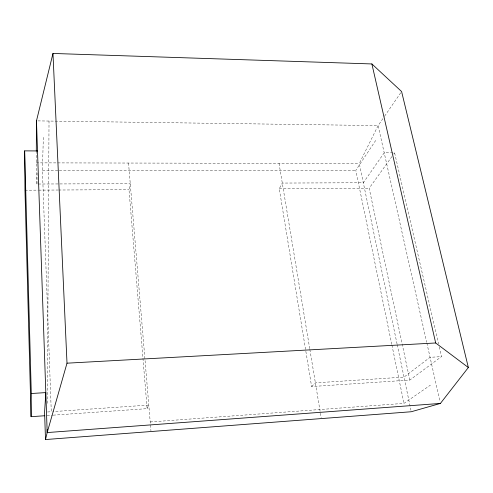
<?xml version="1.0" encoding="UTF-8"?>
<svg xmlns="http://www.w3.org/2000/svg" width="493" height="493" viewBox="0 0 493 493"><rect width="100%" height="100%" fill="white"/><g stroke="black" fill="none" stroke-linecap="round" stroke-linejoin="round"><path stroke-width="0.37" stroke-dasharray="2.46 1.85" d="M53.219 415.155L147.13 408.654L128.993 189.62L130.257 183.661L36.944 184.031L36.291 152.171M47.365 403.336L49.023 121.05M36.944 184.031L37.135 172.488M47.556 411.988L51.278 411.735L42.423 170.399L43.353 136.697M147.13 408.654L148.8 405.073L52.813 411.63M397.062 343.96L359.28 163.503L378.106 125.592L384.195 116.761M439.214 346.899L441.457 356.636L409.812 380.06L311.613 386.543L279.266 188.77L282.286 183.063L363.31 182.743L384.201 152.799L394.597 152.855L438.53 343.904M391.769 344.385L355.798 170.362L376.116 139.815M384.626 116.132L401.592 91.532M409.812 380.06L369.171 188.258L391.923 156.577M393.71 154.093L394.597 152.855M311.613 386.543L315.384 382.864L404.001 377.108L430.062 357.314L441.457 356.636M150.211 421.959L403.964 403.379L430.42 385.132M47.112 415.581L52.455 415.211M24.97 190.212L37.973 190.138M38.737 190.132L57.86 190.021M58.624 190.021L128.993 189.62M279.266 188.77L369.171 188.258M42.423 170.399L58.538 170.399M59.308 170.399L355.798 170.362M36.229 162.856L56.997 162.9M57.767 162.9L359.28 163.503M37.943 120.896L378.106 125.592L426.704 342.333M426.87 343.079L440.076 401.949M397.222 344.712L410.94 410.244M391.923 345.137L403.964 403.379M279.02 163.343L309.721 348.68M309.851 349.438L321.177 417.83M128.525 163.041L150.95 430.79"/><path stroke-width="0.74" d="M36.297 151.406L36.47 120.877L52.973 53.454L371.882 63.948L401.592 91.532L468.35 367.519L440.409 403.434L411.254 411.747L45.498 439.546L44.58 412.191L45.818 392.601L31.287 393.513L31.077 416.69L44.82 415.741M45.498 439.546L47.192 432.564L47.211 429.489M440.409 403.434L47.192 432.564L67.005 363.181L52.973 53.454M67.005 363.181L435.676 342.974L468.35 367.519M31.077 416.69L24.97 190.212L24.65 150.87L37.505 150.938M371.882 63.948L435.676 342.974M36.47 120.877L47.192 432.564M24.65 150.87L31.287 393.513"/></g></svg>
